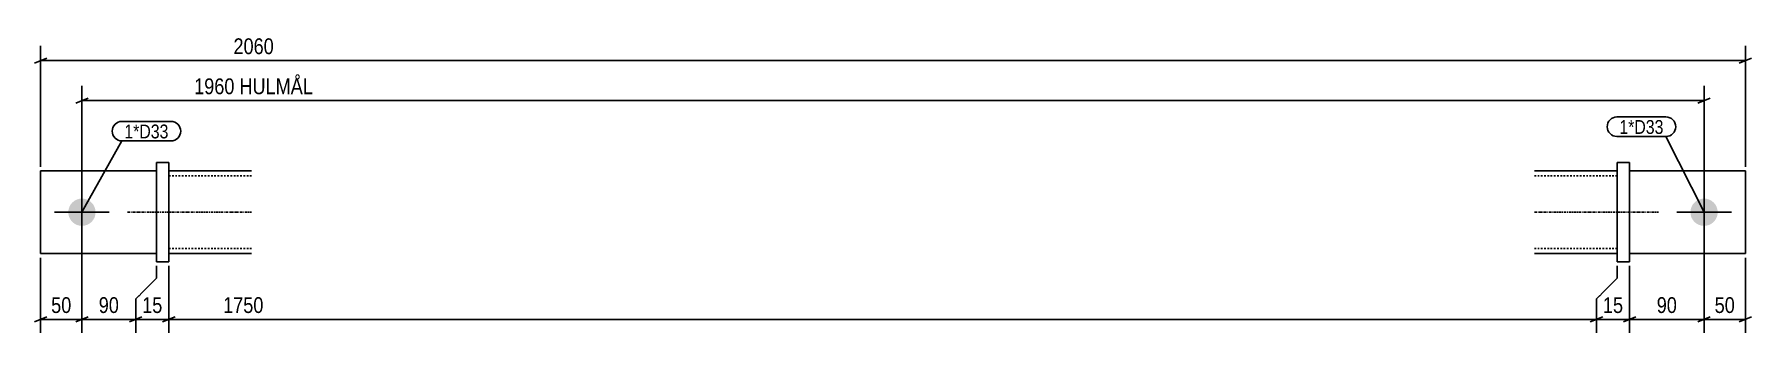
# Model space of a CAD drawing. Header units: millimetres. Extents: x 12 to 9823, y 0 to 373.
# Drawn here: x 12 to 2087, y 12 to 373 of the extents above.
import ezdxf

# ---------------------------------------------------------------- set-up
doc = ezdxf.new("R2010")
doc.units = ezdxf.units.MM
doc.linetypes.add('DXK_LINE_DOT2', pattern=[3.9198, 1.9599, -1.9599])
doc.linetypes.add('DXK_LINE_DOT3', pattern=[5.9187, 2.979, -0.9799, 0.9799, -0.9799])
for name, color, linetype in [('MÅLSÆTNING', 7, 'Continuous'), ('STÅL', 7, 'Continuous'), ('TEKST', 7, 'Continuous')]:
    doc.layers.add(name, color=color, linetype=linetype)
doc.styles.add('Arial Narrow', font='ARIALN.TTF', dxfattribs={"height": 0.2})

msp = doc.modelspace()

# ---------------------------------------------------------------- hatches: boundary and pattern name
at = {"layer": 'STÅL', "linetype": 'Continuous'}
for points in [[(69.5, 141.1, -1), (69.5, 174.1, -1)], [(2029.5, 174.1, -1), (2029.5, 141.1, -1)]]:
    msp.add_hatch(color=96, dxfattribs=at).paths.add_polyline_path(points)

# ---------------------------------------------------------------- linework, layer by layer
at = {"layer": 'MÅLSÆTNING', "color": 7, "linetype": 'Continuous'}
for p, q in [((19.5, 212.6), (19.5, 358.7)), ((2079.5, 212.6), (2079.5, 358.7)), ((27, 343.9), (12, 337.9)), ((19.5, 340.9), (2079.5, 340.9)), ((2072, 337.9), (2087, 343.9)), ((77, 295.5), (62, 289.5)), ((69.5, 162.6), (69.5, 310.3)), ((69.5, 292.5), (2029.5, 292.5)), ((2022, 289.5), (2037, 295.5)), ((2029.5, 162.6), (2029.5, 310.3)), ((69.5, 152.6), (69.5, 12)), ((69.5, 152.6), (69.5, 12)), ((2029.5, 152.6), (2029.5, 12)), ((2029.5, 152.6), (2029.5, 12)), ((19.5, 102.6), (19.5, 12)), ((159.5, 78), (159.5, 92.6)), ((159.5, 78), (159.5, 92.6)), ((174.5, 92.6), (174.5, 12)), ((174.5, 92.6), (174.5, 12)), ((1924.5, 78), (1924.5, 92.6)), ((1924.5, 78), (1924.5, 92.6)), ((1939.5, 92.6), (1939.5, 12)), ((1939.5, 92.6), (1939.5, 12)), ((2079.5, 102.6), (2079.5, 12)), ((134.5, 53), (159.5, 78)), ((1899.5, 53), (1924.5, 78)), ((134.5, 12), (134.5, 53)), ((1899.5, 12), (1899.5, 53)), ((12, 25), (27, 31)), ((19.5, 28), (69.5, 28)), ((77, 31), (62, 25)), ((127, 25), (142, 31)), ((134.5, 28), (174.5, 28)), ((182, 31), (167, 25)), ((182, 31), (167, 25)), ((1892, 25), (1907, 31)), ((1899.5, 28), (1939.5, 28)), ((1947, 31), (1932, 25)), ((1947, 31), (1932, 25)), ((1939.5, 28), (2029.5, 28)), ((2022, 25), (2037, 31)), ((2022, 25), (2037, 31)), ((2029.5, 28), (2079.5, 28)), ((2087, 31), (2072, 25))]:
    msp.add_line(p, q, dxfattribs=at)
at = {"layer": 'STÅL', "color": 2, "linetype": 'Continuous'}
for p, q in [((19.5, 207.6), (19.5, 107.6)), ((19.5, 207.6), (159.5, 207.6)), ((159.5, 97.6), (159.5, 217.6)), ((159.5, 217.6), (174.5, 217.6)), ((174.5, 217.6), (174.5, 97.6)), ((274.5, 207.6), (174.5, 207.6)), ((1924.5, 207.6), (1824.5, 207.6)), ((1924.5, 97.6), (1924.5, 217.6)), ((1924.5, 217.6), (1939.5, 217.6)), ((1939.5, 217.6), (1939.5, 97.6)), ((2079.5, 207.6), (1939.5, 207.6)), ((2079.5, 107.6), (2079.5, 207.6)), ((19.5, 107.6), (159.5, 107.6)), ((274.5, 107.6), (174.5, 107.6)), ((1924.5, 107.6), (1824.5, 107.6)), ((1939.5, 107.6), (2079.5, 107.6)), ((159.5, 97.6), (174.5, 97.6)), ((1939.5, 97.6), (1924.5, 97.6))]:
    msp.add_line(p, q, dxfattribs=at)
at = {"layer": 'STÅL', "color": 7, "linetype": 'DXK_LINE_DOT2'}
for p, q in [((159.5, 107.6), (159.5, 207.6)), ((174.5, 107.6), (174.5, 207.6)), ((1924.5, 108.5), (1924.5, 207.6)), ((1939.5, 207.6), (1939.5, 107.6)), ((274.5, 201.6), (174.5, 201.6)), ((1924.5, 201.6), (1824.5, 201.6)), ((274.5, 113.6), (174.5, 113.6)), ((1924.5, 113.6), (1824.5, 113.6)), ((1924.5, 108.5), (1924.5, 107.6))]:
    msp.add_line(p, q, dxfattribs=at)
at = {"layer": 'STÅL', "color": 96, "linetype": 'Continuous'}
for p, q in [((69.5, 190.6), (69.5, 124.6)), ((2029.5, 190.6), (2029.5, 124.6)), ((102.5, 157.6), (36.5, 157.6)), ((1996.5, 157.6), (2062.5, 157.6))]:
    msp.add_line(p, q, dxfattribs=at)
at = {"layer": 'STÅL', "color": 7, "linetype": 'DXK_LINE_DOT3'}
for p, q in [((124.5, 157.6), (274.5, 157.6)), ((1824.5, 157.6), (1974.5, 157.6))]:
    msp.add_line(p, q, dxfattribs=at)

# ---------------------------------------------------------------- wipeouts: each hides what was drawn before it
at = {"color": 0}
for points in [[(1980.5, 252.3), (1980.5, 269.8), (1927.2, 269.8), (1927.2, 252.3)], [(174.1, 246.9), (174.1, 264.4), (120.8, 264.4), (120.8, 246.9)]]:
    msp.add_wipeout(points, dxfattribs=at).dxf.layer = 'TEKST'

# ---------------------------------------------------------------- next in the draw order: wipeouts: each hides what was drawn before it
for points, layer in [([(1850.4, 344.7), (1850.4, 372.7), (248.6, 372.7), (248.6, 344.7)], 'MÅLSÆTNING'), ([(1897.9, 296.3), (1897.9, 324.3), (201.1, 324.3), (201.1, 296.3)], 'MÅLSÆTNING'), ([(1935.7, 31.7), (1935.7, 59.8), (1903.3, 59.8), (1903.3, 31.7)], 'MÅLSÆTNING'), ([(2000.7, 31.7), (2000.7, 59.8), (1968.3, 59.8), (1968.3, 31.7)], 'MÅLSÆTNING'), ([(2070.7, 31.7), (2070.7, 59.8), (2038.3, 59.8), (2038.3, 31.7)], 'MÅLSÆTNING'), ([(1980.5, 252.3), (1980.5, 269.8), (1927.2, 269.8), (1927.2, 252.3)], 'TEKST'), ([(174.1, 246.9), (174.1, 264.4), (120.8, 264.4), (120.8, 246.9)], 'TEKST')]:
    msp.add_wipeout(points, dxfattribs=at).dxf.layer = layer

# ---------------------------------------------------------------- next in the draw order: linework, layer by layer
at = {"layer": 'MÅLSÆTNING', "color": 7, "linetype": 'Continuous'}
for p, q in [((1899.5, 53), (1924.5, 78)), ((1899.5, 12), (1899.5, 53)), ((174.5, 28), (1899.5, 28)), ((1892, 25), (1907, 31))]:
    msp.add_line(p, q, dxfattribs=at)
at = {"layer": 'TEKST', "color": 7, "linetype": 'Continuous'}
for p, q in [((1924.2, 272.8), (1983.5, 272.8)), ((117.8, 267.4), (177.1, 267.4)), ((1924.2, 249.3), (1983.5, 249.3)), ((2029.5, 157.6), (1983.5, 249.3)), ((69.5, 157.6), (117.8, 243.9)), ((117.8, 243.9), (177.1, 243.9))]:
    msp.add_line(p, q, dxfattribs=at)
for centre, start, end in [((1924.2, 261), 90, 270), ((1983.5, 261), 270, 90), ((117.8, 255.6), 90, 270), ((177.1, 255.6), 270, 90)]:
    msp.add_arc(centre, 11.8, start, end, dxfattribs=at)

# ---------------------------------------------------------------- next in the draw order: texts
at = {"layer": 'MÅLSÆTNING', "color": 3, "style": 'Arial Narrow'}
for s, height, p in [('2060', 19.09, (252.6, 348.7)), ('1960 HULMÅL', 19.089, (205.1, 300.3)), ('15', 19.09, (1907.3, 35.8)), ('90', 19.09, (1972.3, 35.8)), ('50', 19.09, (2042.3, 35.8))]:
    msp.add_text(s, height=height, dxfattribs=at).set_placement(p)
at = {"layer": 'TEKST', "color": 3, "style": 'Arial Narrow'}
for p in [(120.8, 246.9), (1927.2, 252.3)]:
    msp.add_text('1*D33', height=16.7, dxfattribs=at).set_placement(p)

# ---------------------------------------------------------------- next in the draw order: wipeouts: each hides what was drawn before it
at = {"color": 0}
for points in [[(170.7, 31.7), (170.7, 59.8), (138.3, 59.8), (138.3, 31.7)], [(1837.9, 31.7), (1837.9, 59.8), (236.1, 59.8), (236.1, 31.7)]]:
    msp.add_wipeout(points, dxfattribs=at).dxf.layer = 'MÅLSÆTNING'

# ---------------------------------------------------------------- next in the draw order: linework, layer by layer
at = {"layer": 'MÅLSÆTNING', "color": 7, "linetype": 'Continuous'}
for p, q in [((134.5, 53), (159.5, 78)), ((134.5, 12), (134.5, 53)), ((69.5, 28), (134.5, 28)), ((127, 25), (142, 31))]:
    msp.add_line(p, q, dxfattribs=at)

# ---------------------------------------------------------------- next in the draw order: texts
at = {"layer": 'MÅLSÆTNING', "color": 3, "style": 'Arial Narrow'}
for s, p in [('15', (142.3, 35.8)), ('1750', (240.1, 35.8))]:
    msp.add_text(s, height=19.09, dxfattribs=at).set_placement(p)

# ---------------------------------------------------------------- next in the draw order: wipeouts: each hides what was drawn before it
at = {"color": 0}
msp.add_wipeout([(118.2, 31.7), (118.2, 59.8), (85.8, 59.8), (85.8, 31.7)], dxfattribs=at).dxf.layer = 'MÅLSÆTNING'

# ---------------------------------------------------------------- next in the draw order: linework, layer by layer
at = {"layer": 'MÅLSÆTNING', "color": 7, "linetype": 'Continuous'}
msp.add_line((77, 31), (62, 25), dxfattribs=at)

# ---------------------------------------------------------------- next in the draw order: texts
at = {"layer": 'MÅLSÆTNING', "color": 3, "style": 'Arial Narrow'}
msp.add_text('90', height=19.09, dxfattribs=at).set_placement((89.8, 35.8))

# ---------------------------------------------------------------- next in the draw order: wipeouts: each hides what was drawn before it
at = {"color": 0}
msp.add_wipeout([(60.7, 31.7), (60.7, 59.8), (28.3, 59.8), (28.3, 31.7)], dxfattribs=at).dxf.layer = 'MÅLSÆTNING'

# ---------------------------------------------------------------- next in the draw order: texts
at = {"layer": 'MÅLSÆTNING', "color": 3, "style": 'Arial Narrow'}
msp.add_text('50', height=19.09, dxfattribs=at).set_placement((32.3, 35.8))

doc.saveas('drawing.dxf')
